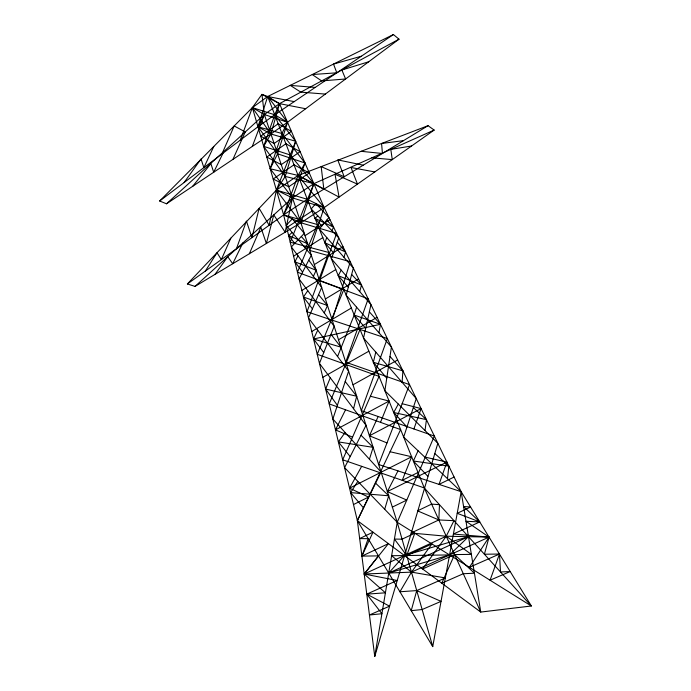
<?xml version="1.0" encoding="UTF-8"?>
<svg xmlns="http://www.w3.org/2000/svg" width="691" height="691" viewBox="0 0 691 691"><rect width="100%" height="100%" fill="white"/><g stroke="black" fill="none" stroke-linecap="round" stroke-linejoin="round"><path stroke-width="1.04" d="M402.11 382.322L402.905 370.86L390.009 356.47M447.474 478.673L448.856 466.14L434.734 453.495M425.034 430.579L426.433 419.644L413.322 407.569M294.211 101.629L267.693 96.498L261.949 94.373L252.379 107.615L283.63 214.901L357.359 520.608L374.755 656.45L397.23 522.266L434.363 436.081L361.324 410.661L387.323 338.555L306.994 311.753L328.856 252.5L290.211 242.204L313.878 183.651L434.164 130.072L428.057 125.676L298.106 175.454L276.409 190.111L187.382 283.966L195.026 286.402L300.87 222.761L324.165 207.602L434.164 130.072M378.944 332.768L380.447 324.304L369.357 311.84M360.046 329.452L329.218 403.915L400.625 429.577L357.359 520.608L432.73 646.621L461.173 491.681L324.165 207.602L279.51 103.641L267.693 96.498L252.379 107.615L159.656 201.003L166.522 203.793L270.915 133.985L287.508 122.272L399.018 39.188L393.404 34.55L267.693 96.498L257.968 126.773L159.656 201.003M386.761 378.176L373.356 362.309L375.774 352.099M353.55 408.726L356.677 396.237L345.206 381.518M359.726 291.619L361.514 285.046L351.659 274.465M374.764 171.938L351.037 167.507L357.472 184.126L335.023 174.236L339.065 197.099L313.878 183.651L285.236 176.412L263.668 146.354L270.915 133.985L279.51 103.641L399.018 39.188M343.997 257.346L345.552 251.956L337.243 242.239M374.755 656.45L437.835 443.285L384.887 390.735L391.417 347.046L346.191 295.264L353.334 268.082L319.311 228.963L328.933 217.492L315.822 203.491L311.2 208.95L338.771 237.894L331.412 258.805L370.963 304.627L363.526 338.054L416.267 398.577L403.665 437.083L461.173 491.681L531.344 605.99L480.746 612.071L357.359 520.608L381.061 472.013L332.863 419.04L348.61 371.153L308.48 317.929L321.686 287.456L291.352 246.912L304.29 233.377L292.353 218.883L286.152 225.344L311.313 255.221L299.082 278.957L334.185 326.307L319.449 363.414L366.04 425.319L344.584 467.643L397.23 522.266L531.344 605.99L424.274 487.932L307.288 199.276L267.693 96.498L287.508 122.272L277.601 153.808L270.19 168.751L292.483 197.902L324.165 207.602L309.784 250.462L350.268 261.725L332.216 320.175M384.706 509.267L388.705 495.784L375.619 483.173M356.582 307.167L354.207 315.053L337.571 356.504M369.426 459.23L373.131 447.353L361.004 435.244M333.52 252.811L324.934 242.835L326.739 237.505M305.681 108.737L279.51 103.641L274.742 114.792L263.668 146.354L290.211 154.965L313.878 183.651L300.87 222.761L397.23 522.266L432.73 646.621M413.9 428.964L421.095 408.588L402.145 403.708M425.276 457.157L446.904 462.089L439.027 484.391L454.117 477.049M236.434 248.769L246.419 221.068L251.947 237.635L259.134 208.319L269.153 225.292L276.409 190.111L295.67 141.275L274.742 114.792L252.379 107.615L240.295 140.118M406.731 555.547L414.773 533.219L402.058 539.179L394.414 539.075L406.731 555.547L431.944 543.938L411.465 572.131L399.925 591.772L416.733 590.58L445.341 577.944L411.465 572.131L364.2 574.031L378.469 555.892L361.903 556.1L368.182 538.695L359.657 538.574L372.985 532.191L361.903 556.1L388.428 543.636L364.2 574.031L385.414 592.809L366.774 594.139L381.916 613.712L369.452 615.007L389.534 606.171L366.774 594.139L397.083 580.483L364.2 574.031L446.239 536.225L489.064 537.106L484.4 554.225L499.463 554.044L500.509 571.984L510.191 571.535L490.066 580.215L499.463 554.044L469.396 567.32L489.064 537.106L465.984 521.264L479.744 521.93L463.583 506.503L470.597 507.03L457.209 513.309L479.744 521.93L453.391 534.065L489.064 537.106L411.465 572.131L391.624 555.728L449.565 554.933L468.489 536.682L404.425 555.495L388.722 573.046L449.565 554.933M252.301 146.44L264.351 114.533L261.949 94.373L279.51 103.641L264.351 114.533L166.522 203.793M390.095 451.741L411.646 456.76L402.231 480.331L418.012 472.48M380.499 422.348L389.068 401.065L370.402 396.237M337.381 405.315L325.634 389.076L330.281 377.813M249.356 253.735L260.844 227.209L266.372 243.508L273.766 214.901L285.15 232.211L292.483 197.902L304.999 162.981L281.945 133.51L257.968 126.773L264.351 114.533L287.508 122.272L281.945 133.51L270.19 168.751L298.106 175.454L313.878 183.651L292.483 197.902L195.026 286.402M221.966 153.955L234.18 125.952L245.262 131.946L232.91 159.396M230.82 238.17L221.327 259.609L217.034 252.707L205.322 271.088M324.226 312.876L327.491 305.508L318.577 294.625M386.995 442.914L369.409 435.805L378.141 416.518M313.377 276.348L316.15 270.259L308.765 260.17M427.815 476.272L413.365 461.001L418.098 450.782M213.804 146.466L203.845 167.637L201.046 158.947L184.117 182.528M317.722 330.186L313.559 338.996L323.742 352.6M223.841 151.493L213.692 172.249L210.885 163.655L192.685 186.302M242.886 242.938L232.712 263.746L227.762 256.681L214.987 274.405M352.565 437.153L335.481 429.906L345.552 409.789M302.58 272.168L294.945 261.82L297.985 255.774M331.844 230.613L333.598 227.158L326.731 220.118M392.35 507.108L406.783 500.085L387.357 491.577L397.981 470.882M348.324 287.154L338.245 275.674L341.199 270.146M406.973 426.986L393.706 412.501L398.318 404.071M353.49 504.551L368.545 497.071L349.542 488.183L361.669 466.339M363.526 507.971L350.605 492.605L357.808 481.368M304.999 247.715L307.625 243.742L301.319 236.486M312.41 308.86L303.435 297.018L307.78 290.695M350.19 456.578L338.383 441.903L345.103 432.497M321.833 225.966L315.044 218.416L317.782 215.86M294.729 243.379L288.613 235.562L292.163 232.487M187.382 283.966L283.63 214.901L307.288 199.276L428.057 125.676M257.968 126.773L270.915 133.985L295.67 141.275L285.236 176.412L276.409 190.111L292.483 197.902L283.63 214.901L317.54 224.584L297.45 272.202L343.842 289.477L317.247 354.293L379.065 376.37L342.693 459.791L424.274 487.932L480.746 612.071L461.173 491.681L378.651 464.516L409.53 384.602L345.733 362.205L368.173 298.849L319.51 280.684L336.621 233.437L300.87 222.761L283.63 214.901L298.106 175.454L304.999 162.981L277.601 153.808L257.968 126.773L274.742 114.792L393.404 34.55M286.696 227.607L312.056 211.04M305.025 235.674L329.97 219.634M293.589 256.206L322.818 237.6M314.336 264.593L342.995 246.652M301.855 290.47L335.766 269.559M325.392 298.978L358.551 278.905M311.753 331.516L351.356 308.022M338.512 339.756L377.087 317.333M322.801 377.329L368.856 351.192M352.997 384.775L397.653 359.968M335.481 429.906L389.068 401.065M369.409 435.805L421.095 408.588M349.542 488.183L411.646 456.76M387.357 491.577L446.904 462.089M388.722 573.046L468.489 536.682M368.735 61.758L341.864 70.016L345.612 78.981L321.661 80.907L312.228 74.55L336.819 72.814L333.503 64.073L361.367 56.213M411.551 146.008L390.812 149.386L392.263 159.604L371.844 157.833M403.501 140.644L381.579 143.486L382.443 153.48L361.108 151.32M325.34 94.088L300.835 92.145L290.255 85.382L315.217 87.42M350.605 492.605L388.705 495.784M413.365 461.001L448.856 466.14M338.383 441.903L373.131 447.353M363.25 165.175L337.735 159.88L344.213 176.775L321.177 166.617L323.846 189.187L298.106 175.454L324.165 207.602L307.288 199.276L276.409 190.111L300.87 222.761L264.351 114.533L252.379 107.615L270.915 133.985M393.706 412.501L426.433 419.644M325.634 389.076L356.677 396.237M373.356 362.309L402.905 370.86M303.435 297.018L327.491 305.508M294.945 261.82L316.15 270.259M338.245 275.674L361.514 285.046M288.613 235.562L307.625 243.742M324.934 242.835L345.552 251.956M315.044 218.416L333.598 227.158M274.742 114.792L287.508 122.272M365.703 328.285L354.207 315.053L380.447 324.304L313.559 338.996L340.888 347.141L330.998 334.332M439.476 504.689L438.837 519.943L411.033 533.011L446.239 536.225L471.366 554.381L454.592 554.579L422.616 568.978L446.239 536.225L453.978 520.677L438.837 519.943L417.545 510.848L431.633 504.093L439.476 504.689M416.733 590.58L411.223 610.663L422.141 609.531L441.039 601.377L416.733 590.58M454.592 554.579L441.782 583.187L463.298 573.729L474.423 573.202L454.592 554.579M278.197 123.767L260.697 136.162L274.12 143.495L291.421 131.385L278.197 123.767M285.901 143.771L266.786 157.064L281.254 164.631L300.136 151.666L285.901 143.771M294.003 164.812L273.178 179.021L288.726 186.76L309.266 172.931L294.003 164.812"/></g></svg>
